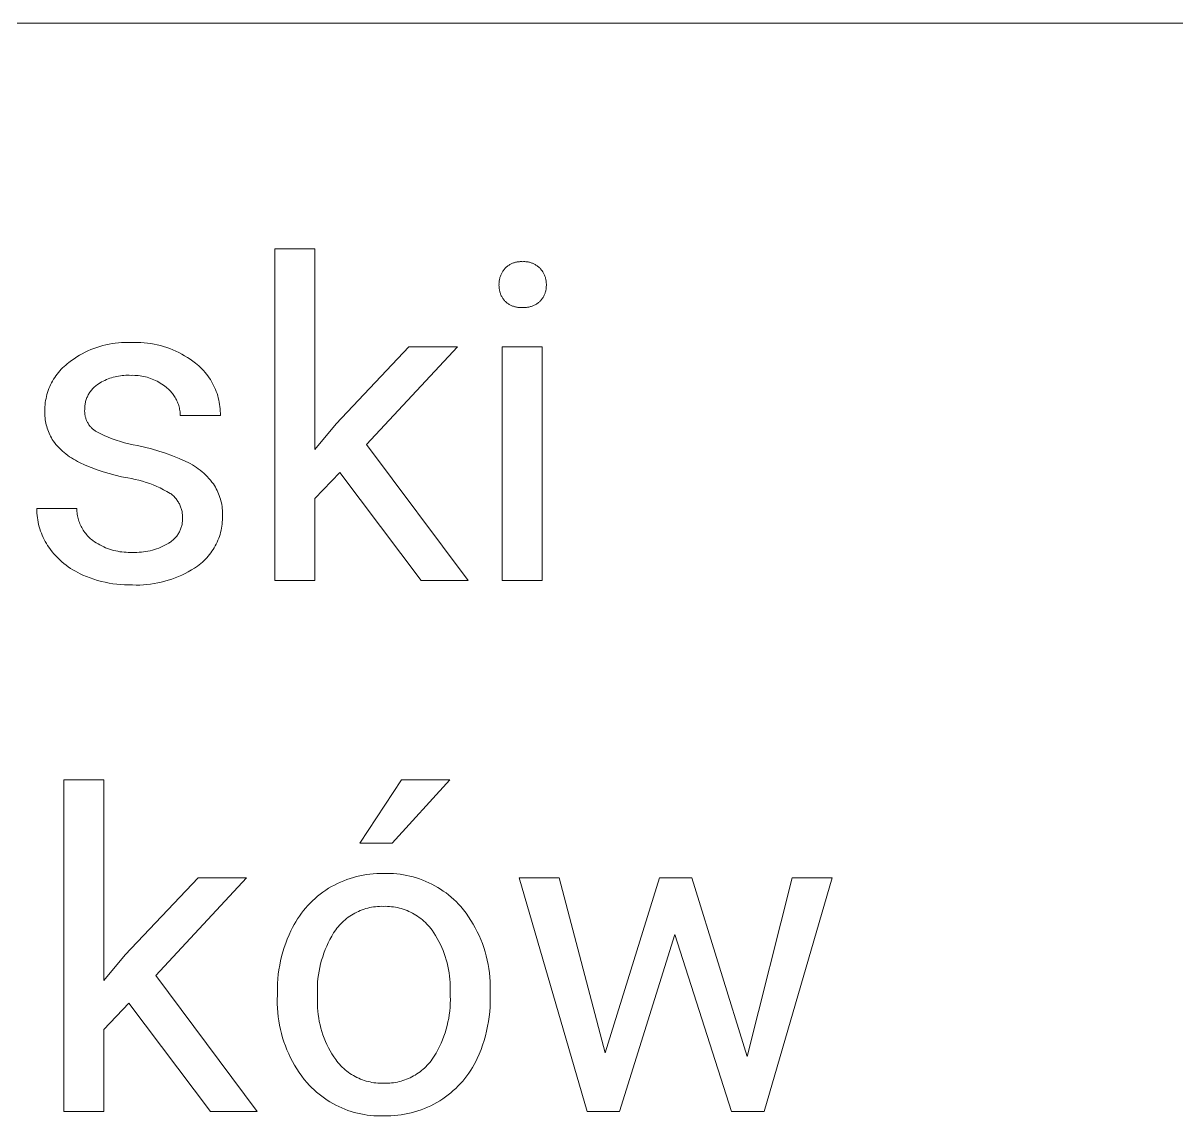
# Model space of a CAD drawing. Header units: millimetres. Extents: x -665 to 1920, y -373 to 1434.
# Drawn here: x 1490.1 to 1579.9, y -168.9 to -83.9 of the extents above; entities that cross this region are included whole.
import ezdxf

# ---------------------------------------------------------------- set-up
doc = ezdxf.new("R2010")
doc.units = ezdxf.units.MM
doc.header["$MEASUREMENT"] = 0
doc.layers.add('Domyślny', color=7, linetype='Continuous', true_color=0x000000)

msp = doc.modelspace()

# ---------------------------------------------------------------- linework, layer by layer
at = {"layer": 'Domyślny', "color": 18, "lineweight": 15, "true_color": 0x000000}
for p, q in [((1918.032, -83.877), (943.275, -83.877)), ((1509.7, -127.28), (1509.7, -101.448)), ((1509.7, -101.448), (1512.809, -101.448)), ((1512.809, -101.448), (1512.809, -117.068)), ((1527.367, -103.34), (1527.397, -103.285)), ((1527.397, -103.285), (1527.428, -103.23)), ((1527.428, -103.23), (1527.462, -103.177)), ((1527.462, -103.177), (1527.497, -103.125)), ((1527.497, -103.125), (1527.534, -103.074)), ((1527.534, -103.074), (1527.573, -103.024)), ((1527.573, -103.024), (1527.613, -102.976)), ((1527.613, -102.976), (1527.656, -102.933)), ((1527.656, -102.933), (1527.701, -102.892)), ((1527.701, -102.892), (1527.748, -102.853)), ((1527.748, -102.853), (1527.795, -102.815)), ((1527.795, -102.815), (1527.844, -102.779)), ((1527.844, -102.779), (1527.894, -102.744)), ((1527.894, -102.744), (1527.945, -102.711)), ((1527.945, -102.711), (1527.997, -102.68)), ((1527.997, -102.68), (1528.051, -102.651)), ((1528.051, -102.651), (1528.105, -102.623)), ((1528.105, -102.623), (1528.16, -102.598)), ((1528.16, -102.598), (1528.216, -102.574)), ((1528.216, -102.574), (1528.273, -102.553)), ((1528.273, -102.553), (1528.331, -102.533)), ((1528.331, -102.533), (1528.389, -102.515)), ((1528.389, -102.515), (1528.448, -102.5)), ((1528.448, -102.5), (1528.507, -102.486)), ((1528.507, -102.486), (1528.567, -102.474)), ((1528.567, -102.474), (1528.627, -102.465)), ((1528.627, -102.465), (1528.687, -102.457)), ((1528.687, -102.457), (1528.748, -102.452)), ((1528.748, -102.452), (1528.808, -102.448)), ((1528.808, -102.448), (1528.869, -102.447)), ((1528.869, -102.447), (1528.93, -102.448)), ((1528.93, -102.448), (1528.991, -102.451)), ((1528.991, -102.451), (1529.052, -102.448)), ((1529.052, -102.448), (1529.112, -102.447)), ((1529.112, -102.447), (1529.173, -102.449)), ((1529.173, -102.449), (1529.234, -102.452)), ((1529.234, -102.452), (1529.294, -102.458)), ((1529.294, -102.458), (1529.355, -102.466)), ((1529.355, -102.466), (1529.415, -102.475)), ((1529.415, -102.475), (1529.474, -102.487)), ((1529.474, -102.487), (1529.534, -102.501)), ((1529.534, -102.501), (1529.592, -102.516)), ((1529.592, -102.516), (1529.65, -102.534)), ((1529.65, -102.534), (1529.708, -102.554)), ((1529.708, -102.554), (1529.765, -102.575)), ((1529.765, -102.575), (1529.821, -102.599)), ((1529.821, -102.599), (1529.876, -102.625)), ((1529.876, -102.625), (1529.93, -102.652)), ((1529.93, -102.652), (1529.984, -102.681)), ((1529.984, -102.681), (1530.036, -102.712)), ((1530.036, -102.712), (1530.087, -102.745)), ((1530.087, -102.745), (1530.137, -102.779)), ((1530.137, -102.779), (1530.186, -102.815)), ((1530.186, -102.815), (1530.234, -102.853)), ((1530.234, -102.853), (1530.28, -102.893)), ((1530.28, -102.893), (1530.325, -102.934)), ((1530.325, -102.934), (1530.369, -102.976)), ((1530.369, -102.976), (1530.41, -103.024)), ((1530.41, -103.024), (1530.45, -103.073)), ((1530.45, -103.073), (1530.488, -103.124)), ((1530.488, -103.124), (1530.524, -103.175)), ((1530.524, -103.175), (1530.559, -103.228)), ((1530.559, -103.228), (1530.592, -103.282)), ((1530.592, -103.282), (1530.622, -103.338)), ((1527.156, -104.187), (1527.158, -104.125)), ((1527.157, -104.25), (1527.156, -104.187)), ((1527.158, -104.125), (1527.162, -104.062)), ((1527.162, -104.062), (1527.167, -103.999)), ((1527.167, -103.999), (1527.175, -103.937)), ((1527.175, -103.937), (1527.185, -103.874)), ((1527.185, -103.874), (1527.197, -103.813)), ((1527.197, -103.813), (1527.212, -103.751)), ((1527.212, -103.751), (1527.228, -103.691)), ((1527.228, -103.691), (1527.246, -103.63)), ((1527.246, -103.63), (1527.266, -103.571)), ((1527.266, -103.571), (1527.288, -103.512)), ((1527.288, -103.512), (1527.313, -103.454)), ((1527.313, -103.454), (1527.339, -103.396)), ((1527.339, -103.396), (1527.367, -103.34)), ((1530.622, -103.338), (1530.651, -103.394)), ((1530.651, -103.394), (1530.678, -103.451)), ((1530.678, -103.451), (1530.703, -103.509)), ((1530.703, -103.509), (1530.726, -103.568)), ((1530.726, -103.568), (1530.748, -103.628)), ((1530.748, -103.628), (1530.766, -103.688)), ((1530.766, -103.688), (1530.783, -103.749)), ((1530.783, -103.749), (1530.798, -103.811)), ((1530.798, -103.811), (1530.811, -103.873)), ((1530.811, -103.873), (1530.821, -103.935)), ((1530.821, -103.935), (1530.83, -103.998)), ((1530.83, -103.998), (1530.836, -104.061)), ((1530.836, -104.061), (1530.84, -104.124)), ((1530.84, -104.124), (1530.842, -104.187)), ((1530.842, -104.187), (1530.842, -104.25)), ((1527.156, -104.313), (1527.157, -104.25)), ((1527.157, -104.376), (1527.156, -104.313)), ((1527.161, -104.438), (1527.157, -104.376)), ((1527.166, -104.501), (1527.161, -104.438)), ((1527.174, -104.563), (1527.166, -104.501)), ((1527.184, -104.625), (1527.174, -104.563)), ((1527.196, -104.686), (1527.184, -104.625)), ((1527.21, -104.747), (1527.196, -104.686)), ((1527.226, -104.808), (1527.21, -104.747)), ((1527.244, -104.868), (1527.226, -104.808)), ((1527.264, -104.927), (1527.244, -104.868)), ((1527.286, -104.985), (1527.264, -104.927)), ((1527.311, -105.043), (1527.286, -104.985)), ((1527.337, -105.1), (1527.311, -105.043)), ((1527.365, -105.156), (1527.337, -105.1)), ((1530.67, -105.068), (1530.643, -105.122)), ((1530.695, -105.013), (1530.67, -105.068)), ((1530.718, -104.958), (1530.695, -105.013)), ((1530.739, -104.901), (1530.718, -104.958)), ((1530.758, -104.844), (1530.739, -104.901)), ((1530.775, -104.786), (1530.758, -104.844)), ((1530.791, -104.728), (1530.775, -104.786)), ((1530.804, -104.669), (1530.791, -104.728)), ((1530.816, -104.61), (1530.804, -104.669)), ((1530.825, -104.551), (1530.816, -104.61)), ((1530.832, -104.491), (1530.825, -104.551)), ((1530.838, -104.431), (1530.832, -104.491)), ((1530.841, -104.371), (1530.838, -104.431)), ((1530.843, -104.311), (1530.841, -104.371)), ((1530.842, -104.25), (1530.843, -104.311)), ((1527.395, -105.211), (1527.365, -105.156)), ((1527.427, -105.265), (1527.395, -105.211)), ((1527.461, -105.318), (1527.427, -105.265)), ((1527.496, -105.369), (1527.461, -105.318)), ((1527.533, -105.42), (1527.496, -105.369)), ((1527.572, -105.469), (1527.533, -105.42)), ((1527.613, -105.516), (1527.572, -105.469)), ((1527.657, -105.557), (1527.613, -105.516)), ((1527.703, -105.597), (1527.657, -105.557)), ((1527.749, -105.635), (1527.703, -105.597)), ((1527.797, -105.672), (1527.749, -105.635)), ((1527.847, -105.707), (1527.797, -105.672)), ((1527.897, -105.74), (1527.847, -105.707)), ((1527.948, -105.772), (1527.897, -105.74)), ((1528.001, -105.802), (1527.948, -105.772)), ((1528.054, -105.83), (1528.001, -105.802)), ((1528.109, -105.856), (1528.054, -105.83)), ((1528.164, -105.88), (1528.109, -105.856)), ((1528.22, -105.903), (1528.164, -105.88)), ((1528.277, -105.923), (1528.22, -105.903)), ((1528.334, -105.942), (1528.277, -105.923)), ((1528.392, -105.959), (1528.334, -105.942)), ((1528.451, -105.974), (1528.392, -105.959)), ((1528.51, -105.986), (1528.451, -105.974)), ((1528.569, -105.997), (1528.51, -105.986)), ((1528.629, -106.006), (1528.569, -105.997)), ((1529.429, -105.993), (1529.367, -106.003)), ((1529.491, -105.981), (1529.429, -105.993)), ((1529.552, -105.967), (1529.491, -105.981)), ((1529.613, -105.951), (1529.552, -105.967)), ((1529.673, -105.933), (1529.613, -105.951)), ((1529.733, -105.912), (1529.673, -105.933)), ((1529.791, -105.89), (1529.733, -105.912)), ((1529.849, -105.865), (1529.791, -105.89)), ((1529.906, -105.839), (1529.849, -105.865)), ((1529.962, -105.81), (1529.906, -105.839)), ((1530.017, -105.78), (1529.962, -105.81)), ((1530.071, -105.748), (1530.017, -105.78)), ((1530.124, -105.713), (1530.071, -105.748)), ((1530.176, -105.677), (1530.124, -105.713)), ((1530.226, -105.64), (1530.176, -105.677)), ((1530.275, -105.6), (1530.226, -105.64)), ((1530.322, -105.559), (1530.275, -105.6)), ((1530.369, -105.516), (1530.322, -105.559)), ((1530.409, -105.471), (1530.369, -105.516)), ((1530.447, -105.425), (1530.409, -105.471)), ((1530.484, -105.377), (1530.447, -105.425)), ((1530.519, -105.328), (1530.484, -105.377)), ((1530.553, -105.278), (1530.519, -105.328)), ((1530.585, -105.227), (1530.553, -105.278)), ((1530.615, -105.175), (1530.585, -105.227)), ((1530.643, -105.122), (1530.615, -105.175)), ((1528.689, -106.012), (1528.629, -106.006)), ((1528.749, -106.017), (1528.689, -106.012)), ((1528.81, -106.02), (1528.749, -106.017)), ((1528.87, -106.02), (1528.81, -106.02)), ((1528.931, -106.019), (1528.87, -106.02)), ((1528.991, -106.016), (1528.931, -106.019)), ((1529.054, -106.019), (1528.991, -106.016)), ((1529.116, -106.02), (1529.054, -106.019)), ((1529.179, -106.019), (1529.116, -106.02)), ((1529.242, -106.016), (1529.179, -106.019)), ((1529.305, -106.01), (1529.242, -106.016)), ((1529.367, -106.003), (1529.305, -106.01)), ((1494.71, -109.617), (1494.929, -109.504)), ((1494.929, -109.504), (1495.152, -109.398)), ((1495.152, -109.398), (1495.379, -109.299)), ((1495.379, -109.299), (1495.608, -109.208)), ((1495.608, -109.208), (1495.841, -109.125)), ((1495.841, -109.125), (1496.076, -109.05)), ((1496.076, -109.05), (1496.314, -108.982)), ((1496.314, -108.982), (1496.554, -108.923)), ((1496.554, -108.923), (1496.795, -108.871)), ((1496.795, -108.871), (1497.038, -108.828)), ((1497.038, -108.828), (1497.283, -108.793)), ((1497.283, -108.793), (1497.529, -108.766)), ((1497.529, -108.766), (1497.775, -108.747)), ((1497.775, -108.747), (1498.022, -108.737)), ((1498.022, -108.737), (1498.269, -108.735)), ((1498.269, -108.735), (1498.516, -108.741)), ((1498.516, -108.741), (1498.771, -108.733)), ((1498.771, -108.733), (1499.027, -108.735)), ((1499.027, -108.735), (1499.283, -108.745)), ((1499.283, -108.745), (1499.538, -108.763)), ((1499.538, -108.763), (1499.793, -108.79)), ((1499.793, -108.79), (1500.046, -108.826)), ((1500.046, -108.826), (1500.298, -108.87)), ((1500.298, -108.87), (1500.548, -108.923)), ((1500.548, -108.923), (1500.797, -108.984)), ((1500.797, -108.984), (1501.043, -109.054)), ((1501.043, -109.054), (1501.287, -109.132)), ((1501.287, -109.132), (1501.528, -109.218)), ((1501.528, -109.218), (1501.766, -109.312)), ((1501.766, -109.312), (1502, -109.414)), ((1502, -109.414), (1502.231, -109.524)), ((1502.231, -109.524), (1502.458, -109.642)), ((1514.479, -115.07), (1520.145, -109.077)), ((1523.925, -109.077), (1516.847, -116.68)), ((1520.145, -109.077), (1523.925, -109.077)), ((1527.415, -127.276), (1527.415, -109.081)), ((1527.415, -109.081), (1530.524, -109.081)), ((1530.524, -109.081), (1530.524, -127.276)), ((1493.302, -110.602), (1493.423, -110.494)), ((1493.423, -110.494), (1493.548, -110.39)), ((1493.548, -110.39), (1493.676, -110.291)), ((1493.676, -110.291), (1493.874, -110.142)), ((1493.874, -110.142), (1494.076, -110.001)), ((1494.076, -110.001), (1494.283, -109.866)), ((1494.283, -109.866), (1494.494, -109.738)), ((1494.494, -109.738), (1494.71, -109.617)), ((1502.458, -109.642), (1502.681, -109.768)), ((1502.681, -109.768), (1502.9, -109.9)), ((1502.9, -109.9), (1503.114, -110.041)), ((1503.114, -110.041), (1503.323, -110.188)), ((1503.323, -110.188), (1503.527, -110.343)), ((1503.527, -110.343), (1503.662, -110.452)), ((1503.662, -110.452), (1503.792, -110.566)), ((1492.568, -111.465), (1492.66, -111.332)), ((1492.66, -111.332), (1492.756, -111.201)), ((1492.756, -111.201), (1492.857, -111.074)), ((1492.857, -111.074), (1492.962, -110.95)), ((1492.962, -110.95), (1493.071, -110.83)), ((1493.071, -110.83), (1493.185, -110.714)), ((1493.185, -110.714), (1493.302, -110.602)), ((1497.399, -111.378), (1497.263, -111.409)), ((1497.537, -111.352), (1497.399, -111.378)), ((1497.676, -111.33), (1497.537, -111.352)), ((1497.815, -111.313), (1497.676, -111.33)), ((1497.955, -111.301), (1497.815, -111.313)), ((1498.095, -111.293), (1497.955, -111.301)), ((1498.235, -111.29), (1498.095, -111.293)), ((1498.375, -111.292), (1498.235, -111.29)), ((1498.516, -111.298), (1498.375, -111.292)), ((1498.656, -111.296), (1498.516, -111.298)), ((1498.796, -111.298), (1498.656, -111.296)), ((1498.936, -111.305), (1498.796, -111.298)), ((1499.076, -111.317), (1498.936, -111.305)), ((1499.216, -111.334), (1499.076, -111.317)), ((1499.354, -111.356), (1499.216, -111.334)), ((1499.492, -111.382), (1499.354, -111.356)), ((1499.629, -111.414), (1499.492, -111.382)), ((1503.792, -110.566), (1503.919, -110.684)), ((1503.919, -110.684), (1504.042, -110.807)), ((1504.042, -110.807), (1504.16, -110.934)), ((1504.16, -110.934), (1504.274, -111.064)), ((1504.274, -111.064), (1504.384, -111.199)), ((1504.384, -111.199), (1504.489, -111.337)), ((1504.489, -111.337), (1504.588, -111.479)), ((1492.119, -112.327), (1492.182, -112.178)), ((1492.182, -112.178), (1492.249, -112.03)), ((1492.249, -112.03), (1492.321, -111.885)), ((1492.321, -111.885), (1492.399, -111.742)), ((1492.399, -111.742), (1492.481, -111.602)), ((1492.481, -111.602), (1492.568, -111.465)), ((1495.616, -112.244), (1495.559, -112.301)), ((1495.675, -112.19), (1495.616, -112.244)), ((1495.736, -112.137), (1495.675, -112.19)), ((1495.799, -112.087), (1495.736, -112.137)), ((1495.863, -112.039), (1495.799, -112.087)), ((1495.98, -111.961), (1495.863, -112.039)), ((1496.099, -111.887), (1495.98, -111.961)), ((1496.221, -111.816), (1496.099, -111.887)), ((1496.344, -111.75), (1496.221, -111.816)), ((1496.47, -111.689), (1496.344, -111.75)), ((1496.598, -111.631), (1496.47, -111.689)), ((1496.728, -111.578), (1496.598, -111.631)), ((1496.859, -111.529), (1496.728, -111.578)), ((1496.992, -111.484), (1496.859, -111.529)), ((1497.127, -111.444), (1496.992, -111.484)), ((1497.263, -111.409), (1497.127, -111.444)), ((1499.765, -111.45), (1499.629, -111.414)), ((1499.899, -111.49), (1499.765, -111.45)), ((1500.032, -111.535), (1499.899, -111.49)), ((1500.163, -111.585), (1500.032, -111.535)), ((1500.293, -111.64), (1500.163, -111.585)), ((1500.42, -111.699), (1500.293, -111.64)), ((1500.546, -111.762), (1500.42, -111.699)), ((1500.669, -111.829), (1500.546, -111.762)), ((1500.789, -111.901), (1500.669, -111.829)), ((1500.908, -111.977), (1500.789, -111.901)), ((1501.023, -112.057), (1500.908, -111.977)), ((1501.136, -112.141), (1501.023, -112.057)), ((1501.245, -112.228), (1501.136, -112.141)), ((1501.321, -112.289), (1501.245, -112.228)), ((1501.396, -112.353), (1501.321, -112.289)), ((1504.588, -111.479), (1504.684, -111.624)), ((1504.684, -111.624), (1504.774, -111.772)), ((1504.774, -111.772), (1504.859, -111.923)), ((1504.859, -111.923), (1504.938, -112.077)), ((1504.938, -112.077), (1505.013, -112.234)), ((1505.013, -112.234), (1505.082, -112.393)), ((1491.858, -113.263), (1491.888, -113.104)), ((1491.888, -113.104), (1491.923, -112.946)), ((1491.923, -112.946), (1491.964, -112.789)), ((1491.964, -112.789), (1492.011, -112.633)), ((1492.011, -112.633), (1492.062, -112.479)), ((1492.062, -112.479), (1492.119, -112.327)), ((1495.019, -113.185), (1494.995, -113.262)), ((1495.046, -113.11), (1495.019, -113.185)), ((1495.075, -113.035), (1495.046, -113.11)), ((1495.107, -112.961), (1495.075, -113.035)), ((1495.142, -112.889), (1495.107, -112.961)), ((1495.179, -112.817), (1495.142, -112.889)), ((1495.219, -112.747), (1495.179, -112.817)), ((1495.261, -112.679), (1495.219, -112.747)), ((1495.305, -112.611), (1495.261, -112.679)), ((1495.351, -112.546), (1495.305, -112.611)), ((1495.4, -112.482), (1495.351, -112.546)), ((1495.451, -112.42), (1495.4, -112.482)), ((1495.504, -112.359), (1495.451, -112.42)), ((1495.559, -112.301), (1495.504, -112.359)), ((1501.467, -112.419), (1501.396, -112.353)), ((1501.537, -112.487), (1501.467, -112.419)), ((1501.604, -112.558), (1501.537, -112.487)), ((1501.669, -112.632), (1501.604, -112.558)), ((1501.731, -112.707), (1501.669, -112.632)), ((1501.79, -112.785), (1501.731, -112.707)), ((1501.847, -112.864), (1501.79, -112.785)), ((1501.9, -112.946), (1501.847, -112.864)), ((1501.951, -113.029), (1501.9, -112.946)), ((1501.999, -113.114), (1501.951, -113.029)), ((1502.044, -113.2), (1501.999, -113.114)), ((1505.082, -112.393), (1505.145, -112.554)), ((1505.145, -112.554), (1505.203, -112.718)), ((1505.203, -112.718), (1505.255, -112.883)), ((1505.255, -112.883), (1505.302, -113.05)), ((1505.302, -113.05), (1505.343, -113.219)), ((1491.789, -114.207), (1491.791, -114.071)), ((1491.791, -114.071), (1491.793, -113.909)), ((1491.793, -113.909), (1491.801, -113.747)), ((1491.801, -113.747), (1491.814, -113.585)), ((1491.814, -113.585), (1491.833, -113.424)), ((1491.833, -113.424), (1491.858, -113.263)), ((1494.899, -113.976), (1494.897, -114.041)), ((1494.897, -114.041), (1494.897, -114.106)), ((1494.901, -113.816), (1494.899, -113.896)), ((1494.899, -113.896), (1494.899, -113.976)), ((1494.906, -113.735), (1494.901, -113.816)), ((1494.914, -113.655), (1494.906, -113.735)), ((1494.925, -113.576), (1494.914, -113.655)), ((1494.938, -113.496), (1494.925, -113.576)), ((1494.954, -113.418), (1494.938, -113.496)), ((1494.973, -113.339), (1494.954, -113.418)), ((1494.995, -113.262), (1494.973, -113.339)), ((1502.086, -113.289), (1502.044, -113.2)), ((1502.125, -113.378), (1502.086, -113.289)), ((1502.161, -113.469), (1502.125, -113.378)), ((1502.194, -113.561), (1502.161, -113.469)), ((1502.223, -113.654), (1502.194, -113.561)), ((1502.249, -113.748), (1502.223, -113.654)), ((1502.272, -113.843), (1502.249, -113.748)), ((1502.292, -113.939), (1502.272, -113.843)), ((1502.308, -114.035), (1502.292, -113.939)), ((1502.321, -114.132), (1502.308, -114.035)), ((1505.343, -113.219), (1505.378, -113.389)), ((1505.378, -113.389), (1505.407, -113.56)), ((1505.407, -113.56), (1505.43, -113.732)), ((1505.43, -113.732), (1505.448, -113.904)), ((1505.448, -113.904), (1505.459, -114.077)), ((1505.459, -114.077), (1505.465, -114.251)), ((1491.792, -114.344), (1491.789, -114.207)), ((1491.799, -114.48), (1491.792, -114.344)), ((1491.811, -114.615), (1491.799, -114.48)), ((1491.828, -114.751), (1491.811, -114.615)), ((1491.849, -114.885), (1491.828, -114.751)), ((1491.875, -115.019), (1491.849, -114.885)), ((1494.897, -114.106), (1494.899, -114.171)), ((1494.899, -114.171), (1494.903, -114.236)), ((1494.903, -114.236), (1494.91, -114.301)), ((1494.91, -114.301), (1494.919, -114.365)), ((1494.919, -114.365), (1494.93, -114.429)), ((1494.93, -114.429), (1494.944, -114.493)), ((1494.944, -114.493), (1494.959, -114.556)), ((1494.959, -114.556), (1494.977, -114.618)), ((1494.977, -114.618), (1494.997, -114.68)), ((1494.997, -114.68), (1495.019, -114.741)), ((1495.019, -114.741), (1495.043, -114.801)), ((1495.043, -114.801), (1495.069, -114.861)), ((1495.069, -114.861), (1495.098, -114.919)), ((1495.098, -114.919), (1495.128, -114.977)), ((1495.128, -114.977), (1495.16, -115.033)), ((1502.33, -114.229), (1502.321, -114.132)), ((1502.336, -114.326), (1502.33, -114.229)), ((1502.339, -114.424), (1502.336, -114.326)), ((1505.464, -114.424), (1502.339, -114.424)), ((1505.465, -114.251), (1505.464, -114.424)), ((1491.905, -115.152), (1491.875, -115.019)), ((1491.94, -115.284), (1491.905, -115.152)), ((1491.979, -115.414), (1491.94, -115.284)), ((1492.022, -115.543), (1491.979, -115.414)), ((1492.07, -115.671), (1492.022, -115.543)), ((1492.122, -115.797), (1492.07, -115.671)), ((1492.179, -115.921), (1492.122, -115.797)), ((1495.16, -115.033), (1495.195, -115.088)), ((1495.195, -115.088), (1495.231, -115.142)), ((1495.231, -115.142), (1495.269, -115.195)), ((1495.269, -115.195), (1495.309, -115.246)), ((1495.309, -115.246), (1495.35, -115.296)), ((1495.35, -115.296), (1495.393, -115.345)), ((1495.393, -115.345), (1495.438, -115.392)), ((1495.438, -115.392), (1495.485, -115.437)), ((1495.485, -115.437), (1495.533, -115.481)), ((1495.533, -115.481), (1495.583, -115.523)), ((1495.583, -115.523), (1495.634, -115.563)), ((1495.634, -115.563), (1495.686, -115.601)), ((1495.686, -115.601), (1495.74, -115.638)), ((1495.74, -115.638), (1495.795, -115.673)), ((1495.795, -115.673), (1496.098, -115.827)), ((1496.098, -115.827), (1496.407, -115.972)), ((1512.809, -117.068), (1514.479, -115.07)), ((1492.239, -116.043), (1492.179, -115.921)), ((1492.304, -116.163), (1492.239, -116.043)), ((1492.372, -116.281), (1492.304, -116.163)), ((1492.445, -116.396), (1492.372, -116.281)), ((1492.553, -116.538), (1492.445, -116.396)), ((1492.666, -116.676), (1492.553, -116.538)), ((1492.784, -116.81), (1492.666, -116.676)), ((1496.407, -115.972), (1496.72, -116.107)), ((1496.72, -116.107), (1497.037, -116.231)), ((1497.037, -116.231), (1497.357, -116.346)), ((1497.357, -116.346), (1497.681, -116.451)), ((1497.681, -116.451), (1498.009, -116.545)), ((1498.009, -116.545), (1498.339, -116.63)), ((1498.339, -116.63), (1498.672, -116.703)), ((1498.672, -116.703), (1499.006, -116.766)), ((1499.006, -116.766), (1499.563, -116.889)), ((1516.847, -116.68), (1524.752, -127.28)), ((1492.905, -116.941), (1492.784, -116.81)), ((1493.032, -117.067), (1492.905, -116.941)), ((1493.162, -117.189), (1493.032, -117.067)), ((1493.296, -117.307), (1493.162, -117.189)), ((1493.434, -117.42), (1493.296, -117.307)), ((1493.576, -117.528), (1493.434, -117.42)), ((1493.721, -117.632), (1493.576, -117.528)), ((1493.87, -117.731), (1493.721, -117.632)), ((1499.563, -116.889), (1500.114, -117.03)), ((1500.114, -117.03), (1500.661, -117.19)), ((1500.661, -117.19), (1501.202, -117.367)), ((1501.202, -117.367), (1501.737, -117.563)), ((1501.737, -117.563), (1502.266, -117.776)), ((1494.021, -117.825), (1493.87, -117.731)), ((1494.176, -117.913), (1494.021, -117.825)), ((1494.334, -117.997), (1494.176, -117.913)), ((1494.494, -118.075), (1494.334, -117.997)), ((1494.945, -118.278), (1494.494, -118.075)), ((1495.402, -118.467), (1494.945, -118.278)), ((1495.865, -118.642), (1495.402, -118.467)), ((1502.266, -117.776), (1502.786, -118.006)), ((1502.786, -118.006), (1502.954, -118.086)), ((1502.954, -118.086), (1503.119, -118.172)), ((1503.119, -118.172), (1503.281, -118.263)), ((1503.281, -118.263), (1503.44, -118.36)), ((1503.44, -118.36), (1503.596, -118.463)), ((1503.596, -118.463), (1503.747, -118.57)), ((1503.747, -118.57), (1503.895, -118.683)), ((1496.333, -118.801), (1495.865, -118.642)), ((1496.806, -118.946), (1496.333, -118.801)), ((1497.283, -119.076), (1496.806, -118.946)), ((1497.764, -119.19), (1497.283, -119.076)), ((1498.249, -119.289), (1497.764, -119.19)), ((1498.54, -119.339), (1498.249, -119.289)), ((1498.83, -119.398), (1498.54, -119.339)), ((1499.117, -119.466), (1498.83, -119.398)), ((1499.402, -119.543), (1499.117, -119.466)), ((1503.895, -118.683), (1504.039, -118.801)), ((1504.039, -118.801), (1504.179, -118.924)), ((1504.179, -118.924), (1504.314, -119.051)), ((1504.314, -119.051), (1504.445, -119.183)), ((1504.445, -119.183), (1504.572, -119.32)), ((1504.572, -119.32), (1504.694, -119.461)), ((1504.694, -119.461), (1504.81, -119.605)), ((1514.763, -118.85), (1512.809, -120.882)), ((1521.101, -127.28), (1514.763, -118.85)), ((1499.685, -119.63), (1499.402, -119.543)), ((1499.965, -119.726), (1499.685, -119.63)), ((1500.241, -119.831), (1499.965, -119.726)), ((1500.514, -119.945), (1500.241, -119.831)), ((1500.783, -120.067), (1500.514, -119.945)), ((1501.047, -120.198), (1500.783, -120.067)), ((1501.308, -120.338), (1501.047, -120.198)), ((1501.564, -120.486), (1501.308, -120.338)), ((1504.81, -119.605), (1504.922, -119.754)), ((1504.922, -119.754), (1505.001, -119.877)), ((1505.001, -119.877), (1505.075, -120.002)), ((1505.075, -120.002), (1505.146, -120.129)), ((1505.146, -120.129), (1505.211, -120.259)), ((1505.211, -120.259), (1505.273, -120.391)), ((1501.627, -120.533), (1501.564, -120.486)), ((1501.688, -120.582), (1501.627, -120.533)), ((1501.748, -120.633), (1501.688, -120.582)), ((1501.805, -120.686), (1501.748, -120.633)), ((1501.861, -120.741), (1501.805, -120.686)), ((1501.915, -120.798), (1501.861, -120.741)), ((1501.967, -120.856), (1501.915, -120.798)), ((1502.018, -120.917), (1501.967, -120.856)), ((1502.065, -120.979), (1502.018, -120.917)), ((1502.111, -121.043), (1502.065, -120.979)), ((1502.155, -121.108), (1502.111, -121.043)), ((1502.196, -121.175), (1502.155, -121.108)), ((1502.235, -121.243), (1502.196, -121.175)), ((1502.272, -121.312), (1502.235, -121.243)), ((1505.273, -120.391), (1505.329, -120.525)), ((1505.329, -120.525), (1505.381, -120.661)), ((1505.381, -120.661), (1505.428, -120.799)), ((1505.428, -120.799), (1505.47, -120.938)), ((1505.47, -120.938), (1505.508, -121.079)), ((1505.508, -121.079), (1505.54, -121.221)), ((1505.54, -121.221), (1505.568, -121.364)), ((1512.809, -120.882), (1512.809, -127.28)), ((1491.173, -121.852), (1491.171, -121.674)), ((1491.171, -121.674), (1494.279, -121.674)), ((1491.182, -122.029), (1491.173, -121.852)), ((1491.197, -122.206), (1491.182, -122.029)), ((1494.279, -121.674), (1494.283, -121.785)), ((1494.283, -121.785), (1494.291, -121.895)), ((1494.291, -121.895), (1494.302, -122.005)), ((1494.302, -122.005), (1494.317, -122.114)), ((1494.317, -122.114), (1494.337, -122.223)), ((1502.306, -121.382), (1502.272, -121.312)), ((1502.338, -121.454), (1502.306, -121.382)), ((1502.368, -121.527), (1502.338, -121.454)), ((1502.395, -121.6), (1502.368, -121.527)), ((1502.419, -121.675), (1502.395, -121.6)), ((1502.441, -121.75), (1502.419, -121.675)), ((1502.46, -121.826), (1502.441, -121.75)), ((1502.477, -121.903), (1502.46, -121.826)), ((1502.491, -121.98), (1502.477, -121.903)), ((1502.502, -122.058), (1502.491, -121.98)), ((1502.511, -122.136), (1502.502, -122.058)), ((1502.517, -122.214), (1502.511, -122.136)), ((1505.568, -121.364), (1505.591, -121.508)), ((1505.591, -121.508), (1505.608, -121.652)), ((1505.608, -121.652), (1505.621, -121.797)), ((1505.621, -121.797), (1505.628, -121.943)), ((1505.628, -121.943), (1505.631, -122.088)), ((1505.631, -122.088), (1505.628, -122.234)), ((1491.217, -122.383), (1491.197, -122.206)), ((1491.244, -122.558), (1491.217, -122.383)), ((1491.277, -122.733), (1491.244, -122.558)), ((1491.315, -122.906), (1491.277, -122.733)), ((1491.359, -123.078), (1491.315, -122.906)), ((1494.337, -122.223), (1494.359, -122.331)), ((1494.359, -122.331), (1494.386, -122.438)), ((1494.386, -122.438), (1494.416, -122.544)), ((1494.416, -122.544), (1494.45, -122.65)), ((1494.45, -122.65), (1494.487, -122.753)), ((1494.487, -122.753), (1494.528, -122.856)), ((1494.528, -122.856), (1494.573, -122.957)), ((1494.573, -122.957), (1494.621, -123.057)), ((1494.621, -123.057), (1494.672, -123.154)), ((1502.419, -123.128), (1502.441, -123.055)), ((1502.441, -123.055), (1502.46, -122.981)), ((1502.46, -122.981), (1502.477, -122.906)), ((1502.477, -122.906), (1502.49, -122.831)), ((1502.49, -122.831), (1502.501, -122.755)), ((1502.501, -122.755), (1502.51, -122.679)), ((1502.51, -122.679), (1502.516, -122.602)), ((1502.516, -122.602), (1502.519, -122.526)), ((1502.521, -122.292), (1502.517, -122.214)), ((1502.519, -122.526), (1502.52, -122.449)), ((1502.52, -122.449), (1502.521, -122.371)), ((1502.521, -122.371), (1502.521, -122.292)), ((1505.577, -123.043), (1505.55, -123.203)), ((1505.598, -122.882), (1505.577, -123.043)), ((1505.614, -122.72), (1505.598, -122.882)), ((1505.624, -122.558), (1505.614, -122.72)), ((1505.629, -122.396), (1505.624, -122.558)), ((1505.628, -122.234), (1505.629, -122.396)), ((1491.409, -123.249), (1491.359, -123.078)), ((1491.465, -123.418), (1491.409, -123.249)), ((1491.527, -123.584), (1491.465, -123.418)), ((1491.594, -123.749), (1491.527, -123.584)), ((1491.666, -123.911), (1491.594, -123.749)), ((1491.744, -124.07), (1491.666, -123.911)), ((1494.672, -123.154), (1494.727, -123.25)), ((1494.727, -123.25), (1494.785, -123.344)), ((1494.785, -123.344), (1494.846, -123.436)), ((1494.846, -123.436), (1494.91, -123.526)), ((1494.91, -123.526), (1494.978, -123.614)), ((1494.978, -123.614), (1495.048, -123.699)), ((1495.048, -123.699), (1495.121, -123.781)), ((1495.121, -123.781), (1495.197, -123.861)), ((1495.197, -123.861), (1495.276, -123.939)), ((1495.276, -123.939), (1495.357, -124.014)), ((1501.92, -123.98), (1501.972, -123.923)), ((1501.972, -123.923), (1502.022, -123.865)), ((1502.022, -123.865), (1502.069, -123.805)), ((1502.069, -123.805), (1502.114, -123.743)), ((1502.114, -123.743), (1502.158, -123.68)), ((1502.158, -123.68), (1502.199, -123.615)), ((1502.199, -123.615), (1502.237, -123.549)), ((1502.237, -123.549), (1502.274, -123.482)), ((1502.274, -123.482), (1502.308, -123.413)), ((1502.308, -123.413), (1502.339, -123.344)), ((1502.339, -123.344), (1502.369, -123.273)), ((1502.369, -123.273), (1502.395, -123.201)), ((1502.395, -123.201), (1502.419, -123.128)), ((1505.387, -123.83), (1505.332, -123.983)), ((1505.436, -123.676), (1505.387, -123.83)), ((1505.479, -123.519), (1505.436, -123.676)), ((1505.517, -123.362), (1505.479, -123.519)), ((1505.55, -123.203), (1505.517, -123.362)), ((1491.828, -124.227), (1491.744, -124.07)), ((1491.916, -124.381), (1491.828, -124.227)), ((1492.01, -124.532), (1491.916, -124.381)), ((1492.109, -124.679), (1492.01, -124.532)), ((1492.236, -124.854), (1492.109, -124.679)), ((1492.37, -125.024), (1492.236, -124.854)), ((1495.357, -124.014), (1495.441, -124.085)), ((1495.441, -124.085), (1495.528, -124.154)), ((1495.528, -124.154), (1495.662, -124.249)), ((1495.662, -124.249), (1495.8, -124.338)), ((1495.8, -124.338), (1495.941, -124.423)), ((1495.941, -124.423), (1496.084, -124.504)), ((1496.084, -124.504), (1496.23, -124.579)), ((1496.23, -124.579), (1496.379, -124.649)), ((1496.379, -124.649), (1496.53, -124.714)), ((1496.53, -124.714), (1496.683, -124.774)), ((1496.683, -124.774), (1496.838, -124.829)), ((1496.838, -124.829), (1496.995, -124.879)), ((1500.168, -124.904), (1500.335, -124.856)), ((1500.335, -124.856), (1500.5, -124.801)), ((1500.5, -124.801), (1500.663, -124.742)), ((1500.663, -124.742), (1500.824, -124.676)), ((1500.824, -124.676), (1500.983, -124.605)), ((1500.983, -124.605), (1501.139, -124.529)), ((1501.139, -124.529), (1501.293, -124.448)), ((1501.293, -124.448), (1501.443, -124.361)), ((1501.443, -124.361), (1501.508, -124.321)), ((1501.508, -124.321), (1501.572, -124.278)), ((1501.572, -124.278), (1501.634, -124.234)), ((1501.634, -124.234), (1501.695, -124.187)), ((1501.695, -124.187), (1501.754, -124.138)), ((1501.754, -124.138), (1501.811, -124.087)), ((1501.811, -124.087), (1501.867, -124.034)), ((1501.867, -124.034), (1501.92, -123.98)), ((1504.899, -124.853), (1504.81, -124.988)), ((1504.984, -124.715), (1504.899, -124.853)), ((1505.064, -124.573), (1504.984, -124.715)), ((1505.139, -124.429), (1505.064, -124.573)), ((1505.208, -124.283), (1505.139, -124.429)), ((1505.273, -124.134), (1505.208, -124.283)), ((1505.332, -123.983), (1505.273, -124.134)), ((1492.508, -125.19), (1492.37, -125.024)), ((1492.653, -125.351), (1492.508, -125.19)), ((1492.803, -125.506), (1492.653, -125.351)), ((1492.958, -125.657), (1492.803, -125.506)), ((1493.118, -125.802), (1492.958, -125.657)), ((1496.995, -124.879), (1497.153, -124.923)), ((1497.153, -124.923), (1497.313, -124.962)), ((1497.313, -124.962), (1497.474, -124.996)), ((1497.474, -124.996), (1497.636, -125.024)), ((1497.636, -125.024), (1497.798, -125.046)), ((1497.798, -125.046), (1497.962, -125.063)), ((1497.962, -125.063), (1498.126, -125.075)), ((1498.126, -125.075), (1498.29, -125.08)), ((1498.29, -125.08), (1498.455, -125.081)), ((1498.455, -125.081), (1498.619, -125.076)), ((1498.619, -125.076), (1498.793, -125.08)), ((1498.793, -125.08), (1498.966, -125.079)), ((1498.966, -125.079), (1499.14, -125.072)), ((1499.14, -125.072), (1499.313, -125.059)), ((1499.313, -125.059), (1499.486, -125.039)), ((1499.486, -125.039), (1499.658, -125.014)), ((1499.658, -125.014), (1499.829, -124.983)), ((1499.829, -124.983), (1499.999, -124.947)), ((1499.999, -124.947), (1500.168, -124.904)), ((1504.181, -125.729), (1504.062, -125.839)), ((1504.296, -125.615), (1504.181, -125.729)), ((1504.408, -125.497), (1504.296, -125.615)), ((1504.515, -125.375), (1504.408, -125.497)), ((1504.618, -125.25), (1504.515, -125.375)), ((1504.716, -125.121), (1504.618, -125.25)), ((1504.81, -124.988), (1504.716, -125.121)), ((1493.283, -125.941), (1493.118, -125.802)), ((1493.452, -126.075), (1493.283, -125.941)), ((1493.626, -126.203), (1493.452, -126.075)), ((1493.805, -126.325), (1493.626, -126.203)), ((1493.987, -126.441), (1493.805, -126.325)), ((1494.173, -126.551), (1493.987, -126.441)), ((1494.363, -126.654), (1494.173, -126.551)), ((1494.556, -126.751), (1494.363, -126.654)), ((1502.963, -126.591), (1502.713, -126.723)), ((1503.208, -126.45), (1502.963, -126.591)), ((1503.447, -126.301), (1503.208, -126.45)), ((1503.682, -126.143), (1503.447, -126.301)), ((1503.812, -126.046), (1503.682, -126.143)), ((1503.939, -125.945), (1503.812, -126.046)), ((1504.062, -125.839), (1503.939, -125.945)), ((1494.753, -126.841), (1494.556, -126.751)), ((1495.035, -126.959), (1494.753, -126.841)), ((1495.32, -127.067), (1495.035, -126.959)), ((1495.61, -127.166), (1495.32, -127.067)), ((1495.902, -127.256), (1495.61, -127.166)), ((1496.197, -127.336), (1495.902, -127.256)), ((1496.494, -127.405), (1496.197, -127.336)), ((1496.794, -127.466), (1496.494, -127.405)), ((1497.096, -127.516), (1496.794, -127.466)), ((1497.399, -127.556), (1497.096, -127.516)), ((1497.703, -127.586), (1497.399, -127.556)), ((1500.028, -127.554), (1499.747, -127.585)), ((1500.307, -127.513), (1500.028, -127.554)), ((1500.585, -127.462), (1500.307, -127.513)), ((1500.861, -127.402), (1500.585, -127.462)), ((1501.135, -127.332), (1500.861, -127.402)), ((1501.406, -127.253), (1501.135, -127.332)), ((1501.675, -127.165), (1501.406, -127.253)), ((1501.94, -127.068), (1501.675, -127.165)), ((1502.201, -126.962), (1501.94, -127.068)), ((1502.459, -126.847), (1502.201, -126.962)), ((1502.713, -126.723), (1502.459, -126.847)), ((1512.809, -127.28), (1509.7, -127.28)), ((1524.752, -127.28), (1521.101, -127.28)), ((1530.524, -127.276), (1527.415, -127.276)), ((1498.008, -127.606), (1497.703, -127.586)), ((1498.313, -127.616), (1498.008, -127.606)), ((1498.619, -127.616), (1498.313, -127.616)), ((1498.901, -127.623), (1498.619, -127.616)), ((1499.184, -127.62), (1498.901, -127.623)), ((1499.466, -127.607), (1499.184, -127.62)), ((1499.747, -127.585), (1499.466, -127.607)), ((1493.285, -168.61), (1493.285, -142.778)), ((1493.285, -142.778), (1496.394, -142.778)), ((1496.394, -142.778), (1496.394, -158.398)), ((1516.327, -147.707), (1519.573, -142.773)), ((1523.336, -142.773), (1518.833, -147.716)), ((1519.573, -142.773), (1523.336, -142.773)), ((1518.833, -147.716), (1516.327, -147.707)), ((1498.064, -156.4), (1503.73, -150.407)), ((1507.51, -150.407), (1500.432, -158.01)), ((1503.73, -150.407), (1507.51, -150.407)), ((1514.35, -150.971), (1514.586, -150.853)), ((1514.586, -150.853), (1514.826, -150.743)), ((1514.826, -150.743), (1515.069, -150.642)), ((1515.069, -150.642), (1515.315, -150.548)), ((1515.315, -150.548), (1515.565, -150.463)), ((1515.565, -150.463), (1515.817, -150.385)), ((1515.817, -150.385), (1516.071, -150.317)), ((1516.071, -150.317), (1516.328, -150.256)), ((1516.328, -150.256), (1516.587, -150.205)), ((1516.587, -150.205), (1516.847, -150.161)), ((1516.847, -150.161), (1517.108, -150.127)), ((1517.108, -150.127), (1517.371, -150.101)), ((1517.371, -150.101), (1517.634, -150.084)), ((1517.634, -150.084), (1517.897, -150.075)), ((1517.897, -150.075), (1518.161, -150.075)), ((1518.161, -150.075), (1518.421, -150.07)), ((1518.421, -150.07), (1518.681, -150.074)), ((1518.681, -150.074), (1518.94, -150.086)), ((1518.94, -150.086), (1519.2, -150.108)), ((1519.2, -150.108), (1519.458, -150.138)), ((1519.458, -150.138), (1519.715, -150.176)), ((1519.715, -150.176), (1519.97, -150.224)), ((1519.97, -150.224), (1520.224, -150.28)), ((1520.224, -150.28), (1520.476, -150.344)), ((1520.476, -150.344), (1520.725, -150.417)), ((1520.725, -150.417), (1520.972, -150.498)), ((1520.972, -150.498), (1521.216, -150.588)), ((1521.216, -150.588), (1521.457, -150.686)), ((1521.457, -150.686), (1521.694, -150.792)), ((1521.694, -150.792), (1521.928, -150.906)), ((1521.928, -150.906), (1522.158, -151.028)), ((1534.022, -168.606), (1528.735, -150.411)), ((1528.735, -150.411), (1531.835, -150.411)), ((1531.835, -150.411), (1535.417, -164.033)), ((1535.417, -164.033), (1539.654, -150.411)), ((1539.654, -150.411), (1542.159, -150.411)), ((1542.159, -150.411), (1546.482, -164.317)), ((1546.482, -164.317), (1549.978, -150.411)), ((1553.095, -150.411), (1547.791, -168.606)), ((1549.978, -150.411), (1553.095, -150.411)), ((1513.037, -151.844), (1513.242, -151.679)), ((1513.242, -151.679), (1513.453, -151.522)), ((1513.453, -151.522), (1513.669, -151.372)), ((1513.669, -151.372), (1513.89, -151.229)), ((1513.89, -151.229), (1514.118, -151.096)), ((1514.118, -151.096), (1514.35, -150.971)), ((1522.158, -151.028), (1522.383, -151.157)), ((1522.383, -151.157), (1522.604, -151.294)), ((1522.604, -151.294), (1522.82, -151.439)), ((1522.82, -151.439), (1523.031, -151.59)), ((1523.031, -151.59), (1523.237, -151.749)), ((1523.237, -151.749), (1523.438, -151.914)), ((1512.1, -152.765), (1512.275, -152.568)), ((1512.275, -152.568), (1512.456, -152.377)), ((1512.456, -152.377), (1512.644, -152.193)), ((1512.644, -152.193), (1512.838, -152.015)), ((1512.838, -152.015), (1513.037, -151.844)), ((1517.242, -152.705), (1517.092, -152.735)), ((1517.394, -152.679), (1517.242, -152.705)), ((1517.547, -152.66), (1517.394, -152.679)), ((1517.7, -152.645), (1517.547, -152.66)), ((1517.853, -152.636), (1517.7, -152.645)), ((1518.007, -152.631), (1517.853, -152.636)), ((1518.161, -152.633), (1518.007, -152.631)), ((1518.317, -152.631), (1518.161, -152.633)), ((1518.474, -152.635), (1518.317, -152.631)), ((1518.63, -152.644), (1518.474, -152.635)), ((1518.785, -152.659), (1518.63, -152.644)), ((1518.94, -152.678), (1518.785, -152.659)), ((1519.095, -152.704), (1518.94, -152.678)), ((1519.248, -152.734), (1519.095, -152.704)), ((1523.438, -151.914), (1523.632, -152.087)), ((1523.632, -152.087), (1523.821, -152.265)), ((1523.821, -152.265), (1524.004, -152.45)), ((1524.004, -152.45), (1524.18, -152.641)), ((1524.18, -152.641), (1524.391, -152.903)), ((1511.333, -153.831), (1511.472, -153.607)), ((1511.472, -153.607), (1511.618, -153.389)), ((1511.618, -153.389), (1511.772, -153.175)), ((1511.772, -153.175), (1511.933, -152.967)), ((1511.933, -152.967), (1512.1, -152.765)), ((1515.296, -153.578), (1515.176, -153.675)), ((1515.419, -153.485), (1515.296, -153.578)), ((1515.545, -153.397), (1515.419, -153.485)), ((1515.674, -153.313), (1515.545, -153.397)), ((1515.806, -153.234), (1515.674, -153.313)), ((1515.94, -153.159), (1515.806, -153.234)), ((1516.077, -153.089), (1515.94, -153.159)), ((1516.216, -153.024), (1516.077, -153.089)), ((1516.358, -152.963), (1516.216, -153.024)), ((1516.501, -152.907), (1516.358, -152.963)), ((1516.647, -152.857), (1516.501, -152.907)), ((1516.793, -152.811), (1516.647, -152.857)), ((1516.942, -152.77), (1516.793, -152.811)), ((1517.092, -152.735), (1516.942, -152.77)), ((1519.4, -152.77), (1519.248, -152.734)), ((1519.551, -152.811), (1519.4, -152.77)), ((1519.7, -152.857), (1519.551, -152.811)), ((1519.848, -152.909), (1519.7, -152.857)), ((1519.994, -152.965), (1519.848, -152.909)), ((1520.138, -153.026), (1519.994, -152.965)), ((1520.279, -153.093), (1520.138, -153.026)), ((1520.418, -153.164), (1520.279, -153.093)), ((1520.555, -153.24), (1520.418, -153.164)), ((1520.689, -153.32), (1520.555, -153.24)), ((1520.82, -153.406), (1520.689, -153.32)), ((1520.948, -153.495), (1520.82, -153.406)), ((1521.073, -153.589), (1520.948, -153.495)), ((1521.195, -153.688), (1521.073, -153.589)), ((1524.391, -152.903), (1524.593, -153.171)), ((1524.593, -153.171), (1524.785, -153.446)), ((1524.785, -153.446), (1524.968, -153.728)), ((1510.962, -154.527), (1511.078, -154.291)), ((1511.078, -154.291), (1511.201, -154.058)), ((1511.201, -154.058), (1511.333, -153.831)), ((1514.441, -154.458), (1514.284, -154.703)), ((1514.534, -154.336), (1514.441, -154.458)), ((1514.632, -154.217), (1514.534, -154.336)), ((1514.733, -154.101), (1514.632, -154.217)), ((1514.838, -153.989), (1514.733, -154.101)), ((1514.947, -153.88), (1514.838, -153.989)), ((1515.06, -153.775), (1514.947, -153.88)), ((1515.176, -153.675), (1515.06, -153.775)), ((1521.313, -153.79), (1521.195, -153.688)), ((1521.427, -153.896), (1521.313, -153.79)), ((1521.538, -154.007), (1521.427, -153.896)), ((1521.645, -154.121), (1521.538, -154.007)), ((1521.748, -154.238), (1521.645, -154.121)), ((1521.847, -154.359), (1521.748, -154.238)), ((1521.941, -154.484), (1521.847, -154.359)), ((1522.086, -154.697), (1521.941, -154.484)), ((1524.968, -153.728), (1525.142, -154.015)), ((1525.142, -154.015), (1525.306, -154.308)), ((1525.306, -154.308), (1525.459, -154.607)), ((1510.549, -155.509), (1510.676, -155.177)), ((1510.676, -155.177), (1510.814, -154.85)), ((1510.814, -154.85), (1510.962, -154.527)), ((1513.995, -155.209), (1513.863, -155.469)), ((1514.135, -154.954), (1513.995, -155.209)), ((1514.284, -154.703), (1514.135, -154.954)), ((1522.224, -154.914), (1522.086, -154.697)), ((1522.355, -155.136), (1522.224, -154.914)), ((1522.478, -155.363), (1522.355, -155.136)), ((1522.593, -155.593), (1522.478, -155.363)), ((1525.459, -154.607), (1525.603, -154.911)), ((1525.603, -154.911), (1525.736, -155.219)), ((1525.736, -155.219), (1525.859, -155.531)), ((1540.85, -154.811), (1536.545, -168.606)), ((1545.268, -168.606), (1540.85, -154.811)), ((1510.234, -156.526), (1510.328, -156.184)), ((1510.328, -156.184), (1510.433, -155.844)), ((1510.433, -155.844), (1510.549, -155.509)), ((1513.523, -156.274), (1513.429, -156.55)), ((1513.627, -156.002), (1513.523, -156.274)), ((1513.741, -155.734), (1513.627, -156.002)), ((1513.863, -155.469), (1513.741, -155.734)), ((1522.701, -155.827), (1522.593, -155.593)), ((1522.801, -156.064), (1522.701, -155.827)), ((1522.894, -156.304), (1522.801, -156.064)), ((1522.978, -156.548), (1522.894, -156.304)), ((1525.859, -155.531), (1525.971, -155.848)), ((1525.971, -155.848), (1526.072, -156.168)), ((1526.072, -156.168), (1526.162, -156.492)), ((1496.394, -158.398), (1498.064, -156.4)), ((1510.082, -157.22), (1510.152, -156.872)), ((1510.152, -156.872), (1510.234, -156.526)), ((1513.268, -157.11), (1513.202, -157.393)), ((1513.343, -156.828), (1513.268, -157.11)), ((1513.429, -156.55), (1513.343, -156.828)), ((1523.054, -156.794), (1522.978, -156.548)), ((1523.122, -157.042), (1523.054, -156.794)), ((1523.181, -157.293), (1523.122, -157.042)), ((1526.162, -156.492), (1526.241, -156.818)), ((1526.241, -156.818), (1526.309, -157.147)), ((1526.309, -157.147), (1526.366, -157.478)), ((1500.432, -158.01), (1508.337, -168.61)), ((1509.94, -158.276), (1509.975, -157.922)), ((1509.975, -157.922), (1510.023, -157.57)), ((1510.023, -157.57), (1510.082, -157.22)), ((1513.099, -157.967), (1513.063, -158.256)), ((1513.145, -157.679), (1513.099, -157.967)), ((1513.202, -157.393), (1513.145, -157.679)), ((1523.232, -157.546), (1523.181, -157.293)), ((1523.275, -157.8), (1523.232, -157.546)), ((1523.309, -158.055), (1523.275, -157.8)), ((1523.335, -158.311), (1523.309, -158.055)), ((1526.366, -157.478), (1526.412, -157.811)), ((1526.412, -157.811), (1526.446, -158.145)), ((1509.903, -159.34), (1509.904, -158.985)), ((1509.904, -158.985), (1509.916, -158.63)), ((1509.916, -158.63), (1509.94, -158.276)), ((1513.019, -158.837), (1513.013, -159.128)), ((1513.036, -158.546), (1513.019, -158.837)), ((1513.063, -158.256), (1513.036, -158.546)), ((1523.353, -158.568), (1523.335, -158.311)), ((1523.361, -158.825), (1523.353, -158.568)), ((1523.362, -159.083), (1523.361, -158.825)), ((1526.446, -158.145), (1526.469, -158.48)), ((1526.469, -158.48), (1526.481, -158.815)), ((1526.481, -158.815), (1526.481, -159.151)), ((1509.893, -159.89), (1509.903, -159.556)), ((1509.894, -160.225), (1509.893, -159.89)), ((1509.903, -159.556), (1509.903, -159.34)), ((1513.013, -159.128), (1513.016, -159.42)), ((1513.016, -159.42), (1513.029, -159.711)), ((1513.029, -159.711), (1513.021, -159.982)), ((1523.353, -159.34), (1523.362, -159.083)), ((1523.367, -159.629), (1523.353, -159.34)), ((1523.37, -159.917), (1523.367, -159.629)), ((1526.481, -159.151), (1526.47, -159.487)), ((1526.47, -159.487), (1526.47, -159.711)), ((1526.47, -159.711), (1526.47, -160.089)), ((1498.349, -160.18), (1496.394, -162.212)), ((1504.686, -168.61), (1498.349, -160.18)), ((1509.907, -160.559), (1509.894, -160.225)), ((1509.931, -160.893), (1509.907, -160.559)), ((1513.021, -159.982), (1513.022, -160.253)), ((1513.022, -160.253), (1513.032, -160.524)), ((1513.032, -160.524), (1513.052, -160.794)), ((1513.052, -160.794), (1513.081, -161.064)), ((1523.286, -161.067), (1523.321, -160.781)), ((1523.321, -160.781), (1523.348, -160.493)), ((1523.348, -160.493), (1523.364, -160.205)), ((1523.364, -160.205), (1523.37, -159.917)), ((1526.456, -160.467), (1526.43, -160.844)), ((1526.47, -160.089), (1526.456, -160.467)), ((1509.966, -161.226), (1509.931, -160.893)), ((1510.013, -161.557), (1509.966, -161.226)), ((1510.071, -161.887), (1510.013, -161.557)), ((1513.081, -161.064), (1513.12, -161.332)), ((1513.12, -161.332), (1513.168, -161.599)), ((1513.168, -161.599), (1513.225, -161.864)), ((1523.119, -161.916), (1523.184, -161.635)), ((1523.184, -161.635), (1523.24, -161.352)), ((1523.24, -161.352), (1523.286, -161.067)), ((1526.338, -161.595), (1526.272, -161.967)), ((1526.39, -161.22), (1526.338, -161.595)), ((1526.43, -160.844), (1526.39, -161.22)), ((1496.394, -162.212), (1496.394, -168.61)), ((1510.14, -162.214), (1510.071, -161.887)), ((1510.22, -162.539), (1510.14, -162.214)), ((1510.311, -162.861), (1510.22, -162.539)), ((1513.225, -161.864), (1513.292, -162.127)), ((1513.292, -162.127), (1513.368, -162.387)), ((1513.368, -162.387), (1513.452, -162.644)), ((1522.867, -162.743), (1522.96, -162.47)), ((1522.96, -162.47), (1523.044, -162.194)), ((1523.044, -162.194), (1523.119, -161.916)), ((1526.194, -162.337), (1526.103, -162.704)), ((1526.272, -161.967), (1526.194, -162.337)), ((1510.413, -163.18), (1510.311, -162.861)), ((1510.526, -163.495), (1510.413, -163.18)), ((1510.649, -163.806), (1510.526, -163.495)), ((1513.452, -162.644), (1513.546, -162.899)), ((1513.546, -162.899), (1513.649, -163.15)), ((1513.649, -163.15), (1513.76, -163.397)), ((1513.76, -163.397), (1513.88, -163.64)), ((1522.53, -163.54), (1522.652, -163.278)), ((1522.652, -163.278), (1522.764, -163.013)), ((1522.764, -163.013), (1522.867, -162.743)), ((1525.884, -163.428), (1525.756, -163.784)), ((1526, -163.068), (1525.884, -163.428)), ((1526.103, -162.704), (1526, -163.068)), ((1510.783, -164.112), (1510.649, -163.806)), ((1510.927, -164.414), (1510.783, -164.112)), ((1513.88, -163.64), (1514.008, -163.879)), ((1514.008, -163.879), (1514.144, -164.114)), ((1514.144, -164.114), (1514.289, -164.343)), ((1514.289, -164.343), (1514.441, -164.567)), ((1521.958, -164.541), (1522.114, -164.299)), ((1522.114, -164.299), (1522.262, -164.051)), ((1522.262, -164.051), (1522.4, -163.798)), ((1522.4, -163.798), (1522.53, -163.54)), ((1525.615, -164.135), (1525.463, -164.481)), ((1525.756, -163.784), (1525.615, -164.135)), ((1511.082, -164.711), (1510.927, -164.414)), ((1511.246, -165.003), (1511.082, -164.711)), ((1511.42, -165.288), (1511.246, -165.003)), ((1511.604, -165.568), (1511.42, -165.288)), ((1514.441, -164.567), (1514.535, -164.691)), ((1514.535, -164.691), (1514.633, -164.812)), ((1514.633, -164.812), (1514.735, -164.929)), ((1514.735, -164.929), (1514.841, -165.042)), ((1514.841, -165.042), (1514.951, -165.152)), ((1514.951, -165.152), (1515.064, -165.258)), ((1515.064, -165.258), (1515.181, -165.359)), ((1521.249, -165.319), (1521.361, -165.219)), ((1521.361, -165.219), (1521.47, -165.114)), ((1521.47, -165.114), (1521.576, -165.006)), ((1521.576, -165.006), (1521.677, -164.895)), ((1521.677, -164.895), (1521.775, -164.78)), ((1521.775, -164.78), (1521.869, -164.662)), ((1521.869, -164.662), (1521.958, -164.541)), ((1525.093, -165.172), (1524.954, -165.394)), ((1525.224, -164.946), (1525.093, -165.172)), ((1525.347, -164.716), (1525.224, -164.946)), ((1525.463, -164.481), (1525.347, -164.716)), ((1511.797, -165.841), (1511.604, -165.568)), ((1512, -166.107), (1511.797, -165.841)), ((1512.211, -166.367), (1512, -166.107)), ((1515.181, -165.359), (1515.302, -165.457)), ((1515.302, -165.457), (1515.426, -165.55)), ((1515.426, -165.55), (1515.553, -165.64)), ((1515.553, -165.64), (1515.684, -165.724)), ((1515.684, -165.724), (1515.817, -165.804)), ((1515.817, -165.804), (1515.952, -165.879)), ((1515.952, -165.879), (1516.091, -165.95)), ((1516.091, -165.95), (1516.231, -166.016)), ((1516.231, -166.016), (1516.374, -166.077)), ((1516.374, -166.077), (1516.519, -166.132)), ((1516.519, -166.132), (1516.666, -166.183)), ((1516.666, -166.183), (1516.814, -166.229)), ((1519.681, -166.196), (1519.824, -166.148)), ((1519.824, -166.148), (1519.965, -166.095)), ((1519.965, -166.095), (1520.105, -166.037)), ((1520.105, -166.037), (1520.242, -165.975)), ((1520.242, -165.975), (1520.377, -165.909)), ((1520.377, -165.909), (1520.51, -165.837)), ((1520.51, -165.837), (1520.64, -165.761)), ((1520.64, -165.761), (1520.768, -165.681)), ((1520.768, -165.681), (1520.893, -165.597)), ((1520.893, -165.597), (1521.015, -165.508)), ((1521.015, -165.508), (1521.133, -165.416)), ((1521.133, -165.416), (1521.249, -165.319)), ((1524.495, -166.03), (1524.328, -166.231)), ((1524.655, -165.823), (1524.495, -166.03)), ((1524.808, -165.611), (1524.655, -165.823)), ((1524.954, -165.394), (1524.808, -165.611)), ((1512.386, -166.558), (1512.211, -166.367)), ((1512.567, -166.743), (1512.386, -166.558)), ((1512.754, -166.922), (1512.567, -166.743)), ((1512.947, -167.094), (1512.754, -166.922)), ((1516.814, -166.229), (1516.964, -166.269)), ((1516.964, -166.269), (1517.116, -166.304)), ((1517.116, -166.304), (1517.268, -166.334)), ((1517.268, -166.334), (1517.421, -166.359)), ((1517.421, -166.359), (1517.575, -166.378)), ((1517.575, -166.378), (1517.73, -166.392)), ((1517.73, -166.392), (1517.885, -166.4)), ((1517.885, -166.4), (1518.04, -166.404)), ((1518.04, -166.404), (1518.195, -166.401)), ((1518.195, -166.401), (1518.346, -166.404)), ((1518.346, -166.404), (1518.497, -166.401)), ((1518.497, -166.401), (1518.647, -166.393)), ((1518.647, -166.393), (1518.798, -166.38)), ((1518.798, -166.38), (1518.947, -166.361)), ((1518.947, -166.361), (1519.096, -166.338)), ((1519.096, -166.338), (1519.244, -166.31)), ((1519.244, -166.31), (1519.391, -166.277)), ((1519.391, -166.277), (1519.537, -166.239)), ((1519.537, -166.239), (1519.681, -166.196)), ((1523.596, -166.977), (1523.398, -167.148)), ((1523.789, -166.8), (1523.596, -166.977)), ((1523.975, -166.616), (1523.789, -166.8)), ((1524.155, -166.427), (1523.975, -166.616)), ((1524.328, -166.231), (1524.155, -166.427)), ((1513.146, -167.26), (1512.947, -167.094)), ((1513.35, -167.418), (1513.146, -167.26)), ((1513.56, -167.57), (1513.35, -167.418)), ((1513.775, -167.715), (1513.56, -167.57)), ((1513.994, -167.852), (1513.775, -167.715)), ((1514.218, -167.982), (1513.994, -167.852)), ((1514.447, -168.104), (1514.218, -167.982)), ((1522.321, -167.898), (1522.084, -168.027)), ((1522.553, -167.762), (1522.321, -167.898)), ((1522.772, -167.619), (1522.553, -167.762)), ((1522.986, -167.469), (1522.772, -167.619)), ((1523.195, -167.312), (1522.986, -167.469)), ((1523.398, -167.148), (1523.195, -167.312)), ((1496.394, -168.61), (1493.285, -168.61)), ((1508.337, -168.61), (1504.686, -168.61)), ((1514.679, -168.218), (1514.447, -168.104)), ((1514.915, -168.324), (1514.679, -168.218)), ((1515.154, -168.423), (1514.915, -168.324)), ((1515.397, -168.513), (1515.154, -168.423)), ((1515.643, -168.595), (1515.397, -168.513)), ((1515.891, -168.668), (1515.643, -168.595)), ((1516.141, -168.733), (1515.891, -168.668)), ((1516.394, -168.789), (1516.141, -168.733)), ((1516.648, -168.837), (1516.394, -168.789)), ((1516.904, -168.876), (1516.648, -168.837)), ((1517.161, -168.907), (1516.904, -168.876)), ((1519.537, -168.856), (1519.27, -168.891)), ((1519.802, -168.812), (1519.537, -168.856)), ((1520.066, -168.759), (1519.802, -168.812)), ((1520.328, -168.698), (1520.066, -168.759)), ((1520.588, -168.627), (1520.328, -168.698)), ((1520.845, -168.548), (1520.588, -168.627)), ((1521.1, -168.461), (1520.845, -168.548)), ((1521.351, -168.365), (1521.1, -168.461)), ((1521.599, -168.26), (1521.351, -168.365)), ((1521.844, -168.148), (1521.599, -168.26)), ((1522.084, -168.027), (1521.844, -168.148)), ((1536.545, -168.606), (1534.022, -168.606)), ((1547.791, -168.606), (1545.268, -168.606)), ((1517.419, -168.929), (1517.161, -168.907)), ((1517.678, -168.942), (1517.419, -168.929)), ((1517.937, -168.946), (1517.678, -168.942)), ((1518.195, -168.941), (1517.937, -168.946)), ((1518.465, -168.942), (1518.195, -168.941)), ((1518.734, -168.934), (1518.465, -168.942)), ((1519.002, -168.917), (1518.734, -168.934)), ((1519.27, -168.891), (1519.002, -168.917))]:
    msp.add_line(p, q, dxfattribs=at)

doc.saveas('drawing.dxf')
